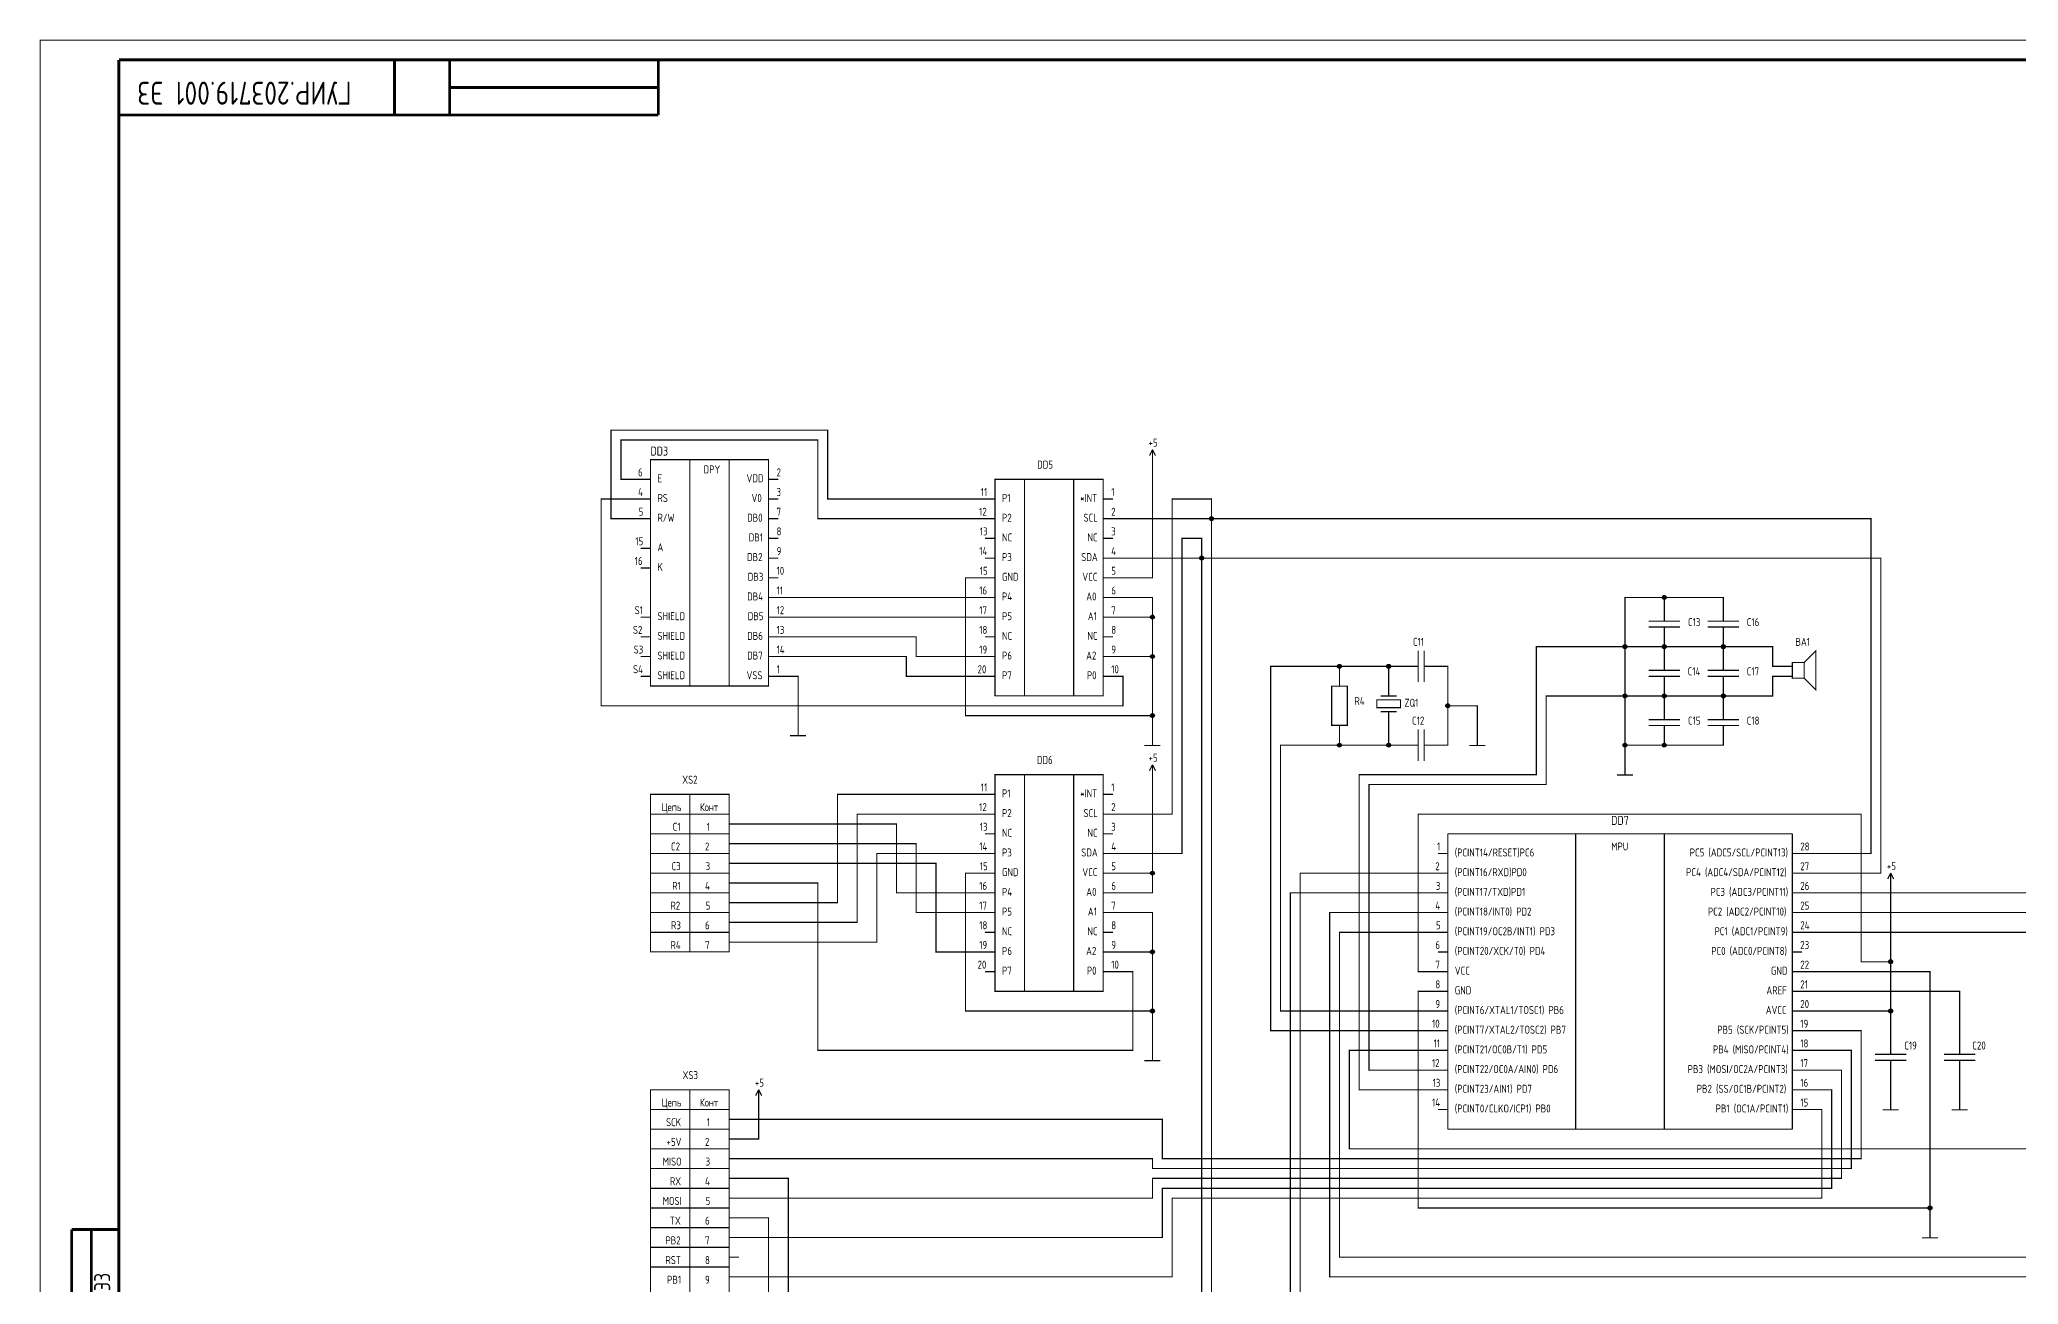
# Model space of a CAD drawing. Header units: millimetres. Extents: x 0 to 841, y 0 to 594.
# Drawn here: x 0 to 502, y 278 to 594 of the extents above; entities that cross this region are included whole.
import ezdxf

# ---------------------------------------------------------------- set-up
doc = ezdxf.new("R2010")
doc.units = ezdxf.units.MM
doc.layers.add('Sheet', color=255, linetype='Continuous')
doc.styles.get("Standard").update_dxf_attribs({"font": 'gost.TTF'})

msp = doc.modelspace()

# ---------------------------------------------------------------- linework, layer by layer
at = {"layer": 'Sheet'}
for points, const_width in [([(0, 0), (0, 594), (841, 594), (841, 0), (0, 0)], 0.3), ([(0, 594), (840.98, 594), (840.98, 0.02), (0, 0.02), (0, 594)], 0.0991), ([(20, 589), (836, 589)], 0.749), ([(20, 5), (20, 589)], 0.749), ([(90, 575), (90, 589)], 0.749), ([(104, 589), (104, 575)], 0.749), ([(157, 589), (157, 575)], 0.749), ([(157, 582), (104, 582)], 0.749), ([(20, 575), (157, 575)], 0.749), ([(152.5, 472.5), (145, 472.5), (145, 495), (200, 495), (200, 477.5), (240, 477.5)], 0.3), ([(152.5, 482.5), (147.5, 482.5), (147.5, 492.5), (197.5, 492.5), (197.5, 472.5), (240, 472.5)], 0.3), ([(155, 487.5), (184.98, 487.5), (184.98, 430.02), (155, 430.02), (155, 487.5)], 0.3), ([(165, 430), (165, 487.5)], 0.3), ([(175, 430), (175, 487.5)], 0.3), ([(272.5, 457.5), (272.5, 457.5), (282.5, 457.5), (282.5, 487.5)], 0.3), ([(282.5, 490.04), (281.74, 488.52)], 0.3), ([(282.5, 490.04), (283.26, 488.52)], 0.3), ([(282.5, 487.5), (282.5, 490.04)], 0.3), ([(155, 482.5), (152.5, 482.5)], 0.3), ([(185, 482.5), (187.5, 482.5)], 0.3), ([(242.5, 482.5), (269.98, 482.5), (269.98, 427.52), (242.5, 427.52), (242.5, 482.5)], 0.3), ([(250, 482.5), (250, 427.5)], 0.3), ([(262.5, 482.5), (262.5, 427.5)], 0.3), ([(152.5, 477.5), (142.5, 477.5), (142.5, 425), (275, 425), (275, 432.5), (272.5, 432.5)], 0.3), ([(155, 477.5), (152.5, 477.5)], 0.3), ([(185, 477.5), (187.5, 477.5)], 0.3), ([(242.5, 477.5), (240, 477.5)], 0.3), ([(270, 477.5), (272.5, 477.5)], 0.3), ([(272.5, 397.5), (287.5, 397.5), (287.5, 477.5), (297.5, 477.5), (297.5, 472.5)], 0.3), ([(155, 472.5), (152.5, 472.5)], 0.3), ([(185, 472.5), (187.5, 472.5)], 0.3), ([(242.5, 472.5), (240, 472.5)], 0.3), ([(270, 472.5), (272.5, 472.5)], 0.3), ([(272.5, 472.5), (297.5, 472.5), (465, 472.5), (465, 387.5), (447.5, 387.5)], 0.3), ([(397.5, 217.5), (297.5, 217.5), (297.5, 472.5)], 0.3), ([(185, 467.5), (187.5, 467.5)], 0.3), ([(242.5, 467.5), (240, 467.5)], 0.3), ([(270, 467.5), (272.5, 467.5)], 0.3), ([(272.5, 387.5), (290, 387.5), (290, 467.5), (295, 467.5), (295, 462.5)], 0.3), ([(557.5, 467.5), (520, 467.5), (520, 377.5), (447.5, 377.5)], 0.3), ([(155, 465), (152.5, 465)], 0.3), ([(185, 462.5), (187.5, 462.5)], 0.3), ([(242.5, 462.5), (240, 462.5)], 0.3), ([(270, 462.5), (272.5, 462.5)], 0.3), ([(272.5, 462.5), (295, 462.5), (467.5, 462.5), (467.5, 382.5), (447.5, 382.5)], 0.3), ([(397.5, 207.5), (295, 207.5), (295, 462.5)], 0.3), ([(155, 460), (152.5, 460)], 0.3), ([(185, 457.5), (187.5, 457.5)], 0.3), ([(282.5, 422.5), (235, 422.5), (235, 457.5), (240, 457.5)], 0.3), ([(242.5, 457.5), (240, 457.5)], 0.3), ([(270, 457.5), (272.5, 457.5)], 0.3), ([(185, 452.5), (187.5, 452.5)], 0.3), ([(187.5, 452.5), (240, 452.5)], 0.3), ([(242.5, 452.5), (240, 452.5)], 0.3), ([(270, 452.5), (272.5, 452.5)], 0.3), ([(272.5, 452.5), (272.5, 452.5), (282.5, 452.5), (282.5, 447.5)], 0.3), ([(402.5, 415), (402.5, 427.5), (402.5, 440), (402.5, 452.5), (412.5, 452.5), (412.5, 449)], 0.3), ([(427.5, 449), (427.5, 452.5), (412.5, 452.5)], 0.3), ([(155, 447.5), (152.5, 447.5)], 0.3), ([(185, 447.5), (187.5, 447.5)], 0.3), ([(187.5, 447.5), (240, 447.5)], 0.3), ([(242.5, 447.5), (240, 447.5)], 0.3), ([(270, 447.5), (272.5, 447.5)], 0.3), ([(272.5, 447.5), (272.5, 447.5), (282.5, 447.5), (282.5, 437.5)], 0.3), ([(412.5, 446.5), (412.5, 449)], 0.3), ([(427.5, 446.5), (427.5, 449)], 0.3), ([(155, 442.5), (152.5, 442.5)], 0.3), ([(185, 442.5), (187.5, 442.5)], 0.3), ([(187.5, 442.5), (222.5, 442.5), (222.5, 437.5), (240, 437.5)], 0.3), ([(242.5, 442.5), (240, 442.5)], 0.3), ([(270, 442.5), (272.5, 442.5)], 0.3), ([(408.5, 446.5), (416.5, 446.5)], 0.3), ([(408.5, 445), (416.5, 445)], 0.3), ([(412.5, 445), (412.5, 442.5)], 0.3), ([(412.5, 436.5), (412.5, 440), (412.5, 442.5)], 0.3), ([(423.5, 446.5), (431.5, 446.5)], 0.3), ([(423.5, 445), (431.5, 445)], 0.3), ([(427.5, 445), (427.5, 442.5)], 0.3), ([(427.5, 436.5), (427.5, 440), (427.5, 442.5)], 0.3), ([(155, 437.5), (152.5, 437.5)], 0.3), ([(185, 437.5), (187.5, 437.5)], 0.3), ([(187.5, 437.5), (220, 437.5), (220, 432.5), (240, 432.5)], 0.3), ([(242.5, 437.5), (240, 437.5)], 0.3), ([(270, 437.5), (272.5, 437.5)], 0.3), ([(272.5, 437.5), (272.5, 437.5), (282.5, 437.5), (282.5, 422.5), (282.5, 420)], 0.3), ([(402.5, 440), (380, 440), (380, 407.5), (335, 407.5), (335, 327.5), (355, 327.5)], 0.3), ([(350, 431), (350, 439)], 0.3), ([(351.5, 431), (351.5, 439)], 0.3), ([(412.5, 440), (402.5, 440)], 0.3), ([(427.5, 440), (412.5, 440)], 0.3), ([(442.5, 435), (440, 435), (440, 440), (427.5, 440)], 0.3), ([(448, 432), (451, 429), (451, 439), (448, 436)], 0.3), ([(155, 432.5), (152.5, 432.5)], 0.3), ([(185, 432.5), (187.5, 432.5)], 0.3), ([(192.5, 422.5), (192.5, 432.5), (187.5, 432.5)], 0.3), ([(242.5, 432.5), (240, 432.5)], 0.3), ([(270, 432.5), (272.5, 432.5)], 0.3), ([(355, 342.5), (312.5, 342.5), (312.5, 435), (330, 435), (342.5, 435), (342.5, 430)], 0.3), ([(330, 432.5), (330, 435)], 0.3), ([(330, 430), (330, 432.5)], 0.3), ([(342.5, 435), (347.5, 435)], 0.3), ([(350, 435), (347.5, 435)], 0.3), ([(351.5, 435), (354, 435)], 0.3), ([(354, 415), (357.5, 415), (357.5, 425), (357.5, 435), (354, 435)], 0.3), ([(408.5, 434), (416.5, 434)], 0.3), ([(408.5, 432.5), (416.5, 432.5)], 0.3), ([(412.5, 434), (412.5, 436.5)], 0.3), ([(412.5, 432.5), (412.5, 430)], 0.3), ([(423.5, 434), (431.5, 434)], 0.3), ([(423.5, 432.5), (431.5, 432.5)], 0.3), ([(427.5, 434), (427.5, 436.5)], 0.3), ([(427.5, 432.5), (427.5, 430)], 0.3), ([(442.5, 432.5), (440, 432.5), (440, 427.5), (427.5, 427.5)], 0.3), ([(445, 435), (442.5, 435)], 0.3), ([(445, 432.5), (442.5, 432.5)], 0.3), ([(445, 436), (445, 432), (448, 432), (448, 436), (445, 436)], 0.3), ([(328, 430), (331.98, 430), (331.98, 420.02), (328, 420.02), (328, 430)], 0.3), ([(402.5, 427.5), (382.5, 427.5), (382.5, 405), (337.5, 405), (337.5, 332.5), (355, 332.5)], 0.3), ([(340.5, 427.5), (344.5, 427.5)], 0.3), ([(342.5, 427.5), (342.5, 430)], 0.3), ([(412.5, 427.5), (402.5, 427.5)], 0.3), ([(412.5, 424), (412.5, 427.5), (412.5, 430)], 0.3), ([(412.5, 427.5), (427.5, 427.5)], 0.3), ([(427.5, 424), (427.5, 427.5), (427.5, 430)], 0.3), ([(192.5, 422.5), (192.5, 417.42)], 0.3), ([(339.5, 426.5), (345.48, 426.5), (345.48, 424.52), (339.5, 424.52), (339.5, 426.5)], 0.3), ([(340.5, 423.5), (344.5, 423.5)], 0.3), ([(342.5, 423.5), (342.5, 421)], 0.3), ([(357.5, 425), (365, 425), (365, 420)], 0.3), ([(412.5, 421.5), (412.5, 424)], 0.3), ([(427.5, 421.5), (427.5, 424)], 0.3), ([(190.47, 417.42), (194.53, 417.42)], 0.3), ([(282.5, 420), (282.5, 414.92)], 0.3), ([(330, 417.5), (330, 415), (315, 415), (315, 347.5), (355, 347.5)], 0.3), ([(330, 415), (342.5, 415), (342.5, 421)], 0.3), ([(330, 420), (330, 417.5)], 0.3), ([(350, 411), (350, 419)], 0.3), ([(351.5, 411), (351.5, 419)], 0.3), ([(365, 420), (365, 414.92)], 0.3), ([(427.5, 417.5), (427.5, 415), (412.5, 415), (402.5, 415), (402.5, 412.5)], 0.3), ([(408.5, 421.5), (416.5, 421.5)], 0.3), ([(408.5, 420), (416.5, 420)], 0.3), ([(412.5, 420), (412.5, 417.5)], 0.3), ([(412.5, 417.5), (412.5, 415)], 0.3), ([(423.5, 421.5), (431.5, 421.5)], 0.3), ([(423.5, 420), (431.5, 420)], 0.3), ([(427.5, 420), (427.5, 417.5)], 0.3), ([(560, 417.5), (525, 417.5), (525, 372.5), (447.5, 372.5)], 0.3), ([(280.47, 414.92), (284.53, 414.92)], 0.3), ([(342.5, 415), (347.5, 415)], 0.3), ([(350, 415), (347.5, 415)], 0.3), ([(351.5, 415), (354, 415)], 0.3), ([(362.97, 414.92), (367.03, 414.92)], 0.3), ([(402.5, 412.5), (402.5, 407.42)], 0.3), ([(242.5, 407.5), (269.98, 407.5), (269.98, 352.52), (242.5, 352.52), (242.5, 407.5)], 0.3), ([(250, 407.5), (250, 352.5)], 0.3), ([(262.5, 407.5), (262.5, 352.5)], 0.3), ([(272.5, 377.5), (272.5, 377.5), (282.5, 377.5), (282.5, 382.5), (282.5, 407.5)], 0.3), ([(282.5, 410.04), (281.74, 408.52)], 0.3), ([(282.5, 410.04), (283.26, 408.52)], 0.3), ([(282.5, 407.5), (282.5, 410.04)], 0.3), ([(400.47, 407.42), (404.53, 407.42)], 0.3), ([(155, 402.5), (174.98, 402.5), (174.98, 362.52), (155, 362.52), (155, 402.5)], 0.3), ([(165, 402.5), (165, 362.5)], 0.3), ([(177.5, 375), (202.5, 375), (202.5, 402.5), (240, 402.5), (240, 402.5)], 0.3), ([(242.5, 402.5), (240, 402.5)], 0.3), ([(270, 402.5), (272.5, 402.5)], 0.3), ([(175, 397.5), (155, 397.5)], 0.3), ([(177.5, 370), (207.5, 370), (207.5, 397.5), (240, 397.5), (240, 397.5)], 0.3), ([(242.5, 397.5), (240, 397.5)], 0.3), ([(270, 397.5), (272.5, 397.5)], 0.3), ([(470, 339), (470, 347.5), (470, 360), (462.5, 360), (462.5, 397.5), (350, 397.5), (350, 357.5), (355, 357.5)], 0.3), ([(175, 392.5), (155, 392.5)], 0.3), ([(175, 395), (177.5, 395)], 0.3), ([(177.5, 395), (217.5, 395), (217.5, 377.5), (240, 377.5), (240, 377.5)], 0.3), ([(242.5, 392.5), (240, 392.5)], 0.3), ([(270, 392.5), (272.5, 392.5)], 0.3), ([(357.5, 392.5), (357.5, 317.5)], 0.3), ([(357.5, 392.5), (445, 392.5)], 0.3), ([(390, 392.5), (390, 317.5)], 0.3), ([(412.5, 392.5), (412.5, 317.5)], 0.3), ([(445, 392.5), (445, 317.5)], 0.3), ([(175, 387.5), (155, 387.5)], 0.3), ([(175, 390), (177.5, 390)], 0.3), ([(240, 372.5), (240, 372.5), (222.5, 372.5), (222.5, 390), (177.5, 390)], 0.3), ([(177.5, 365), (212.5, 365), (212.5, 387.5), (240, 387.5), (240, 387.5)], 0.3), ([(242.5, 387.5), (240, 387.5)], 0.3), ([(270, 387.5), (272.5, 387.5)], 0.3), ([(357.5, 387.5), (355, 387.5)], 0.3), ([(445, 387.5), (447.5, 387.5)], 0.3), ([(175, 382.5), (155, 382.5)], 0.3), ([(175, 385), (177.5, 385)], 0.3), ([(177.5, 385), (227.5, 385), (227.5, 362.5), (240, 362.5)], 0.3), ([(240, 382.5), (240, 382.5), (235, 382.5), (235, 347.5), (282.5, 347.5)], 0.3), ([(242.5, 382.5), (240, 382.5)], 0.3), ([(247.5, 217.5), (247.5, 215), (320, 215), (320, 382.5), (355, 382.5)], 0.3), ([(270, 382.5), (272.5, 382.5)], 0.3), ([(272.5, 382.5), (272.5, 382.5), (282.5, 382.5)], 0.3), ([(357.5, 382.5), (355, 382.5)], 0.3), ([(445, 382.5), (447.5, 382.5)], 0.3), ([(470, 382.54), (469.24, 381.02)], 0.3), ([(470, 382.54), (470.76, 381.02)], 0.3), ([(470, 380), (470, 382.54)], 0.3), ([(175, 377.5), (155, 377.5)], 0.3), ([(175, 380), (177.5, 380)], 0.3), ([(272.5, 357.5), (272.5, 357.5), (277.5, 357.5), (277.5, 337.5), (197.5, 337.5), (197.5, 380), (177.5, 380)], 0.3), ([(242.5, 377.5), (240, 377.5)], 0.3), ([(247.5, 222.5), (317.5, 222.5), (317.5, 377.5), (355, 377.5)], 0.3), ([(270, 377.5), (272.5, 377.5)], 0.3), ([(357.5, 377.5), (355, 377.5)], 0.3), ([(445, 377.5), (447.5, 377.5)], 0.3), ([(470, 380), (470, 360)], 0.3), ([(175, 372.5), (155, 372.5)], 0.3), ([(175, 375), (177.5, 375)], 0.3), ([(242.5, 372.5), (240, 372.5)], 0.3), ([(270, 372.5), (272.5, 372.5)], 0.3), ([(272.5, 372.5), (272.5, 372.5), (282.5, 372.5), (282.5, 362.5), (282.5, 347.5), (282.5, 340)], 0.3), ([(582.5, 280), (327.5, 280), (327.5, 372.5), (355, 372.5)], 0.3), ([(357.5, 372.5), (355, 372.5)], 0.3), ([(445, 372.5), (447.5, 372.5)], 0.3), ([(175, 367.5), (155, 367.5)], 0.3), ([(175, 370), (177.5, 370)], 0.3), ([(242.5, 367.5), (240, 367.5)], 0.3), ([(270, 367.5), (272.5, 367.5)], 0.3), ([(582.5, 285), (330, 285), (330, 367.5), (355, 367.5)], 0.3), ([(357.5, 367.5), (355, 367.5)], 0.3), ([(445, 367.5), (447.5, 367.5)], 0.3), ([(560, 367.5), (530.08, 367.5), (530.08, 367.5), (447.5, 367.5)], 0.3), ([(175, 365), (177.5, 365)], 0.3), ([(242.5, 362.5), (240, 362.5)], 0.3), ([(270, 362.5), (272.5, 362.5)], 0.3), ([(272.5, 362.5), (272.5, 362.5), (282.5, 362.5)], 0.3), ([(357.5, 362.5), (355, 362.5)], 0.3), ([(445, 362.5), (447.5, 362.5)], 0.3), ([(242.5, 357.5), (240, 357.5)], 0.3), ([(270, 357.5), (272.5, 357.5)], 0.3), ([(357.5, 357.5), (355, 357.5)], 0.3), ([(445, 357.5), (447.5, 357.5)], 0.3), ([(447.5, 357.5), (480, 357.5), (480, 297.5), (480, 295)], 0.3), ([(355, 352.5), (350, 352.5), (350, 297.5), (480, 297.5)], 0.3), ([(357.5, 352.5), (355, 352.5)], 0.3), ([(445, 352.5), (447.5, 352.5)], 0.3), ([(487.5, 339), (487.5, 352.5), (447.5, 352.5)], 0.3), ([(357.5, 347.5), (355, 347.5)], 0.3), ([(445, 347.5), (447.5, 347.5)], 0.3), ([(447.5, 347.5), (470, 347.5)], 0.3), ([(447.5, 342.5), (462.5, 342.5), (462.5, 310), (285, 310), (285, 320), (177.5, 320)], 0.3), ([(357.5, 342.5), (355, 342.5)], 0.3), ([(445, 342.5), (447.5, 342.5)], 0.3), ([(447.5, 337.5), (460, 337.5), (460, 307.5), (282.5, 307.5), (282.5, 310), (177.5, 310)], 0.3), ([(282.5, 340), (282.5, 334.92)], 0.3), ([(517.5, 312.5), (332.5, 312.5), (332.5, 337.5), (355, 337.5)], 0.3), ([(357.5, 337.5), (355, 337.5)], 0.3), ([(445, 337.5), (447.5, 337.5)], 0.3), ([(470, 336.5), (470, 339)], 0.3), ([(487.5, 336.5), (487.5, 339)], 0.3), ([(177.5, 300), (282.5, 300), (282.5, 305), (457.5, 305), (457.5, 332.5), (447.5, 332.5)], 0.3), ([(280.47, 334.92), (284.53, 334.92)], 0.3), ([(357.5, 332.5), (355, 332.5)], 0.3), ([(445, 332.5), (447.5, 332.5)], 0.3), ([(474, 336.5), (466, 336.5)], 0.3), ([(474, 335), (466, 335)], 0.3), ([(470, 335), (470, 332.5)], 0.3), ([(470, 327.5), (470, 332.5)], 0.3), ([(491.5, 336.5), (483.5, 336.5)], 0.3), ([(491.5, 335), (483.5, 335)], 0.3), ([(487.5, 335), (487.5, 332.5)], 0.3), ([(487.5, 332.5), (487.5, 327.5)], 0.3), ([(155, 327.5), (174.98, 327.5), (174.98, 272.52), (155, 272.52), (155, 327.5)], 0.3), ([(165, 327.5), (165, 272.5)], 0.3), ([(177.5, 290), (285, 290), (285, 302.5), (455, 302.5), (455, 327.5), (447.5, 327.5)], 0.3), ([(182.5, 327.54), (181.74, 326.02)], 0.3), ([(182.5, 327.54), (183.26, 326.02)], 0.3), ([(182.5, 325), (182.5, 327.54)], 0.3), ([(357.5, 327.5), (355, 327.5)], 0.3), ([(445, 327.5), (447.5, 327.5)], 0.3), ([(470, 327.5), (470, 322.42)], 0.3), ([(487.5, 327.5), (487.5, 322.42)], 0.3), ([(175, 322.5), (155, 322.5)], 0.3), ([(177.5, 315), (182.5, 315), (182.5, 325)], 0.3), ([(177.5, 280), (287.5, 280), (287.5, 300), (452.5, 300), (452.5, 322.5), (447.5, 322.5)], 0.3), ([(357.5, 322.5), (355, 322.5)], 0.3), ([(445, 322.5), (447.5, 322.5)], 0.3), ([(467.97, 322.42), (472.03, 322.42)], 0.3), ([(485.47, 322.42), (489.53, 322.42)], 0.3), ([(175, 317.5), (155, 317.5)], 0.3), ([(175, 320), (177.5, 320)], 0.3), ([(357.5, 317.5), (445, 317.5)], 0.3), ([(175, 312.5), (155, 312.5)], 0.3), ([(175, 315), (177.5, 315)], 0.3), ([(175, 307.5), (155, 307.5)], 0.3), ([(175, 310), (177.5, 310)], 0.3), ([(175, 302.5), (155, 302.5)], 0.3), ([(175, 305), (177.5, 305)], 0.3), ([(212.5, 217.5), (207.5, 217.5), (207.5, 202.5), (190, 202.5), (190, 305), (177.5, 305)], 0.3), ([(175, 297.5), (155, 297.5)], 0.3), ([(175, 300), (177.5, 300)], 0.3), ([(8, 292), (8, 172)], 0.749), ([(20, 292), (8, 292)], 0.749), ([(13, 292), (13, 172)], 0.749), ([(175, 292.5), (155, 292.5)], 0.3), ([(175, 295), (177.5, 295)], 0.3), ([(177.5, 295), (185, 295), (185, 197.5), (210, 197.5), (210, 222.5), (212.5, 222.5)], 0.3), ([(480, 295), (480, 289.92)], 0.3), ([(175, 287.5), (155, 287.5)], 0.3), ([(175, 290), (177.5, 290)], 0.3), ([(477.97, 289.92), (482.03, 289.92)], 0.3), ([(175, 282.5), (155, 282.5)], 0.3), ([(175, 285), (177.5, 285)], 0.3), ([(175, 280), (177.5, 280)], 0.3)]:
    msp.add_lwpolyline(points, dxfattribs=dict(at, const_width=const_width))
at = {"layer": 'Sheet', "const_width": 0.508}
for points in [[(297.25, 472.5, 1), (297.75, 472.5, 1)], [(294.75, 462.5, 1), (295.25, 462.5, 1)], [(412.25, 452.5, 1), (412.75, 452.5, 1)], [(282.25, 447.5, 1), (282.75, 447.5, 1)], [(282.25, 437.5, 1), (282.75, 437.5, 1)], [(402.25, 440, 1), (402.75, 440, 1)], [(412.25, 440, 1), (412.75, 440, 1)], [(427.25, 440, 1), (427.75, 440, 1)], [(329.75, 435, 1), (330.25, 435, 1)], [(342.25, 435, 1), (342.75, 435, 1)], [(402.25, 427.5, 1), (402.75, 427.5, 1)], [(412.25, 427.5, 1), (412.75, 427.5, 1)], [(427.25, 427.5, 1), (427.75, 427.5, 1)], [(282.25, 422.5, 1), (282.75, 422.5, 1)], [(357.25, 425, 1), (357.75, 425, 1)], [(329.75, 415, 1), (330.25, 415, 1)], [(342.25, 415, 1), (342.75, 415, 1)], [(402.25, 415, 1), (402.75, 415, 1)], [(412.25, 415, 1), (412.75, 415, 1)], [(282.25, 382.5, 1), (282.75, 382.5, 1)], [(282.25, 362.5, 1), (282.75, 362.5, 1)], [(469.75, 360, 1), (470.25, 360, 1)], [(282.25, 347.5, 1), (282.75, 347.5, 1)], [(469.75, 347.5, 1), (470.25, 347.5, 1)], [(479.75, 297.5, 1), (480.25, 297.5, 1)]]:
    msp.add_lwpolyline(points, format="xyb", close=True, dxfattribs=at)
at = {"layer": 'Sheet'}
for centre in [(402.49, 440.01), (402.49, 440.01), (402.49, 440.01), (402.49, 440.01), (402.49, 440.01), (402.49, 440.01), (402.49, 415.01), (402.49, 415.01), (402.49, 415.01), (402.49, 415.01)]:
    msp.add_circle(centre, 0.497, dxfattribs=at)
for centre, major_axis, ratio in [((297.49, 472.51), (0, 0.498), 0.99998), ((297.49, 472.51), (0, 0.498), 0.99998), ((297.49, 472.51), (0, 0.498), 0.99998), ((297.49, 472.51), (0, 0.498), 0.99998), ((297.49, 472.51), (0, 0.498), 0.99998), ((297.49, 472.51), (0, 0.498), 0.99998), ((294.99, 462.51), (0.498, 0), 0.998714), ((294.99, 462.51), (0.498, 0), 0.998714), ((294.99, 462.51), (0.498, 0), 0.998714), ((294.99, 462.51), (0.498, 0), 0.998714), ((294.99, 462.51), (0.498, 0), 0.998714), ((294.99, 462.51), (0.498, 0), 0.998714), ((412.49, 452.51), (0, 0.498), 0.998632), ((412.49, 452.51), (0, 0.498), 0.998632), ((412.49, 452.51), (0, 0.498), 0.998632), ((412.49, 452.51), (0, 0.498), 0.998632), ((282.49, 447.51), (0, 0.498), 0.998653), ((282.49, 447.51), (0, 0.498), 0.998653), ((282.49, 447.51), (0, 0.498), 0.998653), ((282.49, 447.51), (0, 0.498), 0.998653), ((282.49, 437.51), (0, 0.497), 0.99998), ((282.49, 437.51), (0, 0.497), 0.99998), ((282.49, 437.51), (0, 0.497), 0.99998), ((282.49, 437.51), (0, 0.497), 0.99998), ((412.49, 440.01), (0, 0.497), 0.999959), ((412.49, 440.01), (0, 0.497), 0.999959), ((412.49, 440.01), (0, 0.497), 0.999959), ((412.49, 440.01), (0, 0.497), 0.999959), ((412.49, 440.01), (0, 0.497), 0.999959), ((412.49, 440.01), (0, 0.497), 0.999959), ((427.49, 440.01), (0.498, 0), 0.998693), ((427.49, 440.01), (0.498, 0), 0.998693), ((427.49, 440.01), (0.498, 0), 0.998693), ((427.49, 440.01), (0.498, 0), 0.998693), ((427.49, 440.01), (0.498, 0), 0.998693), ((427.49, 440.01), (0.498, 0), 0.998693), ((329.99, 435.01), (0, 0.498), 0.999959), ((329.99, 435.01), (0, 0.498), 0.999959), ((329.99, 435.01), (0, 0.498), 0.999959), ((329.99, 435.01), (0, 0.498), 0.999959), ((342.49, 435.01), (0, 0.498), 0.998632), ((342.49, 435.01), (0, 0.498), 0.998632), ((342.49, 435.01), (0, 0.498), 0.998632), ((342.49, 435.01), (0, 0.498), 0.998632), ((402.49, 427.51), (0, 0.498), 0.998673), ((402.49, 427.51), (0, 0.498), 0.998673), ((402.49, 427.51), (0, 0.498), 0.998673), ((402.49, 427.51), (0, 0.498), 0.998673), ((402.49, 427.51), (0, 0.498), 0.998673), ((402.49, 427.51), (0, 0.498), 0.998673), ((412.49, 427.51), (0, 0.498), 0.998632), ((412.49, 427.51), (0, 0.498), 0.998632), ((412.49, 427.51), (0, 0.498), 0.998632), ((412.49, 427.51), (0, 0.498), 0.998632), ((412.49, 427.51), (0, 0.498), 0.998632), ((412.49, 427.51), (0, 0.498), 0.998632), ((427.49, 427.51), (0, 0.498), 0.99998), ((427.49, 427.51), (0, 0.498), 0.99998), ((427.49, 427.51), (0, 0.498), 0.99998), ((427.49, 427.51), (0, 0.498), 0.99998), ((427.49, 427.51), (0, 0.498), 0.99998), ((427.49, 427.51), (0, 0.498), 0.99998), ((282.49, 422.51), (0, 0.498), 0.998653), ((282.49, 422.51), (0, 0.498), 0.998653), ((282.49, 422.51), (0, 0.498), 0.998653), ((282.49, 422.51), (0, 0.498), 0.998653), ((357.49, 425.01), (0, 0.498), 0.99998), ((357.49, 425.01), (0, 0.498), 0.99998), ((357.49, 425.01), (0, 0.498), 0.99998), ((357.49, 425.01), (0, 0.498), 0.99998), ((329.99, 415.01), (0.498, 0), 0.998714), ((329.99, 415.01), (0.498, 0), 0.998714), ((329.99, 415.01), (0.498, 0), 0.998714), ((329.99, 415.01), (0.498, 0), 0.998714), ((342.49, 415.01), (0, 0.497), 0.999959), ((342.49, 415.01), (0, 0.497), 0.999959), ((342.49, 415.01), (0, 0.497), 0.999959), ((342.49, 415.01), (0, 0.497), 0.999959), ((412.49, 415.01), (0, 0.497), 0.999959), ((412.49, 415.01), (0, 0.497), 0.999959), ((412.49, 415.01), (0, 0.497), 0.999959), ((412.49, 415.01), (0, 0.497), 0.999959), ((282.49, 382.51), (0, 0.498), 0.998653), ((282.49, 382.51), (0, 0.498), 0.998653), ((282.49, 382.51), (0, 0.498), 0.998653), ((282.49, 382.51), (0, 0.498), 0.998653), ((282.49, 362.51), (0, 0.498), 0.998653), ((282.49, 362.51), (0, 0.498), 0.998653), ((282.49, 362.51), (0, 0.498), 0.998653), ((282.49, 362.51), (0, 0.498), 0.998653), ((469.99, 360.01), (0, 0.498), 0.99998), ((469.99, 360.01), (0, 0.498), 0.99998), ((469.99, 360.01), (0, 0.498), 0.99998), ((469.99, 360.01), (0, 0.498), 0.99998), ((282.49, 347.51), (0, 0.497), 0.99998), ((282.49, 347.51), (0, 0.497), 0.99998), ((282.49, 347.51), (0, 0.497), 0.99998), ((282.49, 347.51), (0, 0.497), 0.99998), ((469.99, 347.51), (0.498, 0), 0.998693), ((469.99, 347.51), (0.498, 0), 0.998693), ((469.99, 347.51), (0.498, 0), 0.998693), ((469.99, 347.51), (0.498, 0), 0.998693), ((479.99, 297.51), (0, 0.498), 0.99998), ((479.99, 297.51), (0, 0.498), 0.99998), ((479.99, 297.51), (0, 0.498), 0.99998), ((479.99, 297.51), (0, 0.498), 0.99998)]:
    msp.add_ellipse(centre, major_axis=major_axis, ratio=ratio, dxfattribs=at)

# ---------------------------------------------------------------- texts
for height, rotation, p in [(5.842, 180, (79.11, 583.47)), (4.064, 90, (17.79, 243.12))]:
    msp.add_text('ГУИР.203719.001 Э3', height=height, rotation=rotation, dxfattribs=at).set_placement(p)
for s, height, p in [('+5', 2.032, (281.52, 490.8)), ('DD3', 2.286, (155, 488.52)), ('6', 2.03, (151.85, 483.26)), ('E', 2.03, (156.78, 481.74)), ('DPY', 2.032, (168.5, 484.01)), ('VDD', 2.032, (179.41, 481.74)), ('2', 2.03, (187.03, 483.26)), ('DD5', 2.032, (253.23, 485.22)), ('4', 2.03, (151.85, 478.26)), ('RS', 2.032, (156.78, 476.74)), ('V0', 2.032, (180.68, 476.74)), ('3', 2.03, (187.03, 478.26)), ('11', 2.032, (238.9, 478.26)), ('P1', 2.032, (244.28, 476.74)), ('*INT', 2.032, (264.14, 476.74)), ('1', 2.03, (272.03, 478.26)), ('5', 2.03, (151.99, 473.26)), ('R/W', 2.032, (156.78, 471.74)), ('DB0', 2.032, (179.56, 471.74)), ('7', 2.03, (187.03, 473.26)), ('12', 2.032, (238.48, 473.26)), ('P2', 2.032, (244.28, 471.74)), ('SCL', 2.032, (264.98, 471.74)), ('2', 2.03, (272.03, 473.26)), ('15', 2.032, (151.15, 465.76)), ('DB1', 2.032, (179.96, 466.74)), ('8', 2.03, (187.03, 468.26)), ('13', 2.032, (238.65, 468.26)), ('NC', 2.032, (244.28, 466.74)), ('NC', 2.032, (265.98, 466.74)), ('3', 2.03, (272.03, 468.26)), ('16', 2.032, (151, 460.76)), ('A', 2.03, (156.78, 464.24)), ('DB2', 2.032, (179.54, 461.74)), ('9', 2.03, (187.03, 463.26)), ('14', 2.032, (238.5, 463.26)), ('P3', 2.032, (244.28, 461.74)), ('SDA', 2.032, (264.41, 461.74)), ('4', 2.03, (272.03, 463.26)), ('K', 2.03, (156.78, 459.24)), ('DB3', 2.032, (179.71, 456.74)), ('10', 2.032, (187.03, 458.26)), ('15', 2.032, (238.65, 458.26)), ('GND', 2.032, (244.28, 456.74)), ('VCC', 2.032, (264.69, 456.74)), ('5', 2.03, (272.03, 458.26)), ('DB4', 2.032, (179.56, 451.74)), ('11', 2.032, (187.03, 453.26)), ('16', 2.032, (238.5, 453.26)), ('P4', 2.032, (244.28, 451.74)), ('A0', 2.032, (265.68, 451.74)), ('6', 2.03, (272.03, 453.26)), ('S1', 2.032, (150.98, 448.26)), ('SHIELD', 2.032, (156.78, 446.74)), ('DB5', 2.032, (179.71, 446.74)), ('12', 2.032, (187.03, 448.26)), ('17', 2.032, (238.5, 448.26)), ('P5', 2.032, (244.28, 446.74)), ('A1', 2.032, (266.08, 446.74)), ('7', 2.03, (272.03, 448.26)), ('S2', 2.032, (150.55, 443.26)), ('SHIELD', 2.032, (156.78, 441.74)), ('DB6', 2.032, (179.56, 441.74)), ('13', 2.032, (187.03, 443.26)), ('18', 2.032, (238.5, 443.26)), ('NC', 2.032, (244.28, 441.74)), ('NC', 2.032, (265.98, 441.74)), ('8', 2.03, (272.03, 443.26)), ('C13', 2.032, (418.51, 445.22)), ('C16', 2.032, (433.44, 445.22)), ('S3', 2.032, (150.72, 438.26)), ('SHIELD', 2.032, (156.78, 436.74)), ('DB7', 2.032, (179.56, 436.74)), ('14', 2.032, (187.03, 438.26)), ('19', 2.032, (238.5, 438.26)), ('P6', 2.032, (244.28, 436.74)), ('A2', 2.032, (265.66, 436.74)), ('9', 2.03, (272.03, 438.26)), ('C11', 2.032, (348.65, 440.22)), ('BA1', 2.032, (445.8, 440.22)), ('S4', 2.032, (150.58, 433.26)), ('SHIELD', 2.032, (156.78, 431.74)), ('VSS', 2.032, (179.41, 431.74)), ('1', 2.03, (187.03, 433.26)), ('20', 2.032, (238.08, 433.26)), ('P7', 2.032, (244.28, 431.74)), ('P0', 2.032, (265.83, 431.74)), ('10', 2.032, (272.03, 433.26)), ('C14', 2.032, (418.44, 432.72)), ('C17', 2.032, (433.44, 432.72)), ('R4', 2.032, (333.79, 425.22)), ('ZQ1', 2.032, (346.5, 424.76)), ('C12', 2.032, (348.43, 420.22)), ('C15', 2.032, (418.51, 420.22)), ('C18', 2.032, (433.44, 420.22)), ('DD6', 2.032, (253.15, 410.22)), ('+5', 2.032, (281.52, 410.8)), ('XS2', 2.032, (163.08, 405.22)), ('11', 2.032, (238.9, 403.26)), ('P1', 2.032, (244.28, 401.74)), ('*INT', 2.032, (264.14, 401.74)), ('1', 2.03, (272.03, 403.26)), ('Цепь', 2.032, (157.82, 398.26)), ('Конт', 2.032, (167.53, 398.26)), ('12', 2.032, (238.48, 398.26)), ('P2', 2.032, (244.28, 396.74)), ('SCL', 2.032, (264.98, 396.74)), ('2', 2.03, (272.03, 398.26)), ('DD7', 2.286, (399, 394.76)), ('C1', 2.032, (160.65, 393.26)), ('1', 2.03, (169.29, 393.26)), ('13', 2.032, (238.65, 393.26)), ('NC', 2.032, (244.28, 391.74)), ('NC', 2.032, (265.98, 391.74)), ('3', 2.03, (272.03, 393.26)), ('C2', 2.032, (160.22, 388.26)), ('2', 2.03, (168.85, 388.26)), ('14', 2.032, (238.5, 388.26)), ('P3', 2.032, (244.28, 386.74)), ('SDA', 2.032, (264.41, 386.74)), ('4', 2.03, (272.03, 388.26)), ('1', 2.03, (354.75, 388.26)), ('(PCINT14/RESET)PC6', 2.032, (359.28, 386.74)), ('MPU', 2.032, (399, 388.26)), ('PC5 (ADC5/SCL/PCINT13)', 2.032, (418.95, 386.74)), ('28', 2.032, (447.03, 388.26)), ('C3', 2.032, (160.37, 383.26)), ('3', 2.03, (169.01, 383.26)), ('15', 2.032, (238.65, 383.26)), ('GND', 2.032, (244.28, 381.74)), ('VCC', 2.032, (264.69, 381.74)), ('5', 2.03, (272.03, 383.26)), ('2', 2.03, (354.32, 383.26)), ('(PCINT16/RXD)PD0', 2.032, (359.28, 381.74)), ('PC4 (ADC4/SDA/PCINT12)', 2.032, (418.02, 381.74)), ('27', 2.032, (447.03, 383.26)), ('+5', 2.032, (469.02, 383.3)), ('R1', 2.032, (160.51, 378.26)), ('4', 2.03, (168.86, 378.26)), ('16', 2.032, (238.5, 378.26)), ('P4', 2.032, (244.28, 376.74)), ('A0', 2.032, (265.68, 376.74)), ('6', 2.03, (272.03, 378.26)), ('3', 2.03, (354.49, 378.26)), ('(PCINT17/TXD)PD1', 2.032, (359.28, 376.74)), ('PC3 (ADC3/PCINT11)', 2.032, (424.23, 376.74)), ('26', 2.032, (447.03, 378.26)), ('R2', 2.032, (160.08, 373.26)), ('5', 2.03, (169.01, 373.26)), ('17', 2.032, (238.5, 373.26)), ('P5', 2.032, (244.28, 371.74)), ('A1', 2.032, (266.08, 371.74)), ('7', 2.03, (272.03, 373.26)), ('4', 2.03, (354.35, 373.26)), ('(PCINT18/INT0) PD2', 2.032, (359.28, 371.74)), ('PC2 (ADC2/PCINT10)', 2.032, (423.55, 371.74)), ('25', 2.032, (447.03, 373.26)), ('R3', 2.032, (160.23, 368.26)), ('6', 2.03, (168.86, 368.26)), ('18', 2.032, (238.5, 368.26)), ('NC', 2.032, (244.28, 366.74)), ('NC', 2.032, (265.98, 366.74)), ('8', 2.03, (272.03, 368.26)), ('5', 2.03, (354.49, 368.26)), ('(PCINT19/OC2B/INT1) PD3', 2.032, (359.28, 366.74)), ('PC1 (ADC1/PCINT9)', 2.032, (425.24, 366.74)), ('24', 2.032, (447.03, 368.26)), ('R4', 2.032, (160.09, 363.26)), ('7', 2.03, (168.86, 363.26)), ('19', 2.032, (238.5, 363.26)), ('P6', 2.032, (244.28, 361.74)), ('A2', 2.032, (265.66, 361.74)), ('9', 2.03, (272.03, 363.26)), ('6', 2.03, (354.35, 363.26)), ('(PCINT20/XCK/T0) PD4', 2.032, (359.28, 361.74)), ('PC0 (ADC0/PCINT8)', 2.032, (424.4, 361.74)), ('23', 2.032, (447.03, 363.26)), ('20', 2.032, (238.08, 358.26)), ('P7', 2.032, (244.28, 356.74)), ('P0', 2.032, (265.83, 356.74)), ('10', 2.032, (272.03, 358.26)), ('7', 2.03, (354.35, 358.26)), ('VCC', 2.032, (359.28, 356.74)), ('GND', 2.032, (439.56, 356.74)), ('22', 2.032, (447.03, 358.26)), ('8', 2.03, (354.35, 353.26)), ('GND', 2.032, (359.28, 351.74)), ('AREF', 2.032, (438.42, 351.74)), ('21', 2.032, (447.03, 353.26)), ('9', 2.03, (354.35, 348.26)), ('(PCINT6/XTAL1/TOSC1) PB6', 2.032, (359.28, 346.74)), ('AVCC', 2.032, (438.27, 346.74)), ('20', 2.032, (447.03, 348.26)), ('10', 2.032, (353.5, 343.26)), ('(PCINT7/XTAL2/TOSC2) PB7', 2.032, (359.28, 341.74)), ('PB5 (SCK/PCINT5)', 2.032, (425.94, 341.74)), ('19', 2.032, (447.03, 343.26)), ('11', 2.032, (353.9, 338.26)), ('(PCINT21/OC0B/T1) PD5', 2.032, (359.28, 336.74)), ('PB4 (MISO/PCINT4)', 2.032, (424.84, 336.74)), ('18', 2.032, (447.03, 338.26)), ('C19', 2.032, (473.44, 337.72)), ('C20', 2.032, (490.72, 337.72)), ('XS3', 2.032, (163.16, 330.22)), ('12', 2.032, (353.48, 333.26)), ('(PCINT22/OC0A/AIN0) PD6', 2.032, (359.28, 331.74)), ('PB3 (MOSI/OC2A/PCINT3)', 2.032, (418.43, 331.74)), ('17', 2.032, (447.03, 333.26)), ('+5', 2.032, (181.52, 328.3)), ('13', 2.032, (353.65, 328.26)), ('(PCINT23/AIN1) PD7', 2.032, (359.28, 326.74)), ('PB2 (SS/OC1B/PCINT2)', 2.032, (420.73, 326.74)), ('16', 2.032, (447.03, 328.26)), ('Цепь', 2.032, (157.82, 323.26)), ('Конт', 2.032, (167.53, 323.26)), ('14', 2.032, (353.5, 323.26)), ('(PCINT0/CLKO/ICP1) PB0', 2.032, (359.28, 321.74)), ('PB1 (OC1A/PCINT1)', 2.032, (425.54, 321.74)), ('15', 2.032, (447.03, 323.26)), ('SCK', 2.032, (158.95, 318.26)), ('1', 2.03, (169.29, 318.26)), ('+5V', 2.032, (159.1, 313.26)), ('2', 2.03, (168.85, 313.26)), ('MISO', 2.032, (158.1, 308.26)), ('3', 2.03, (169.01, 308.26)), ('RX', 2.032, (159.94, 303.26)), ('4', 2.03, (168.86, 303.26)), ('MOSI', 2.032, (158.1, 298.26)), ('5', 2.03, (169.01, 298.26)), ('TX', 2.032, (159.94, 293.26)), ('6', 2.03, (168.86, 293.26)), ('PB2', 2.032, (158.8, 288.26)), ('7', 2.03, (168.86, 288.26)), ('RST', 2.032, (158.81, 283.26)), ('8', 2.03, (168.86, 283.26)), ('PB1', 2.032, (159.23, 278.26)), ('9', 2.03, (168.86, 278.26))]:
    msp.add_text(s, height=height, dxfattribs=at).set_placement(p)

doc.saveas('drawing.dxf')
